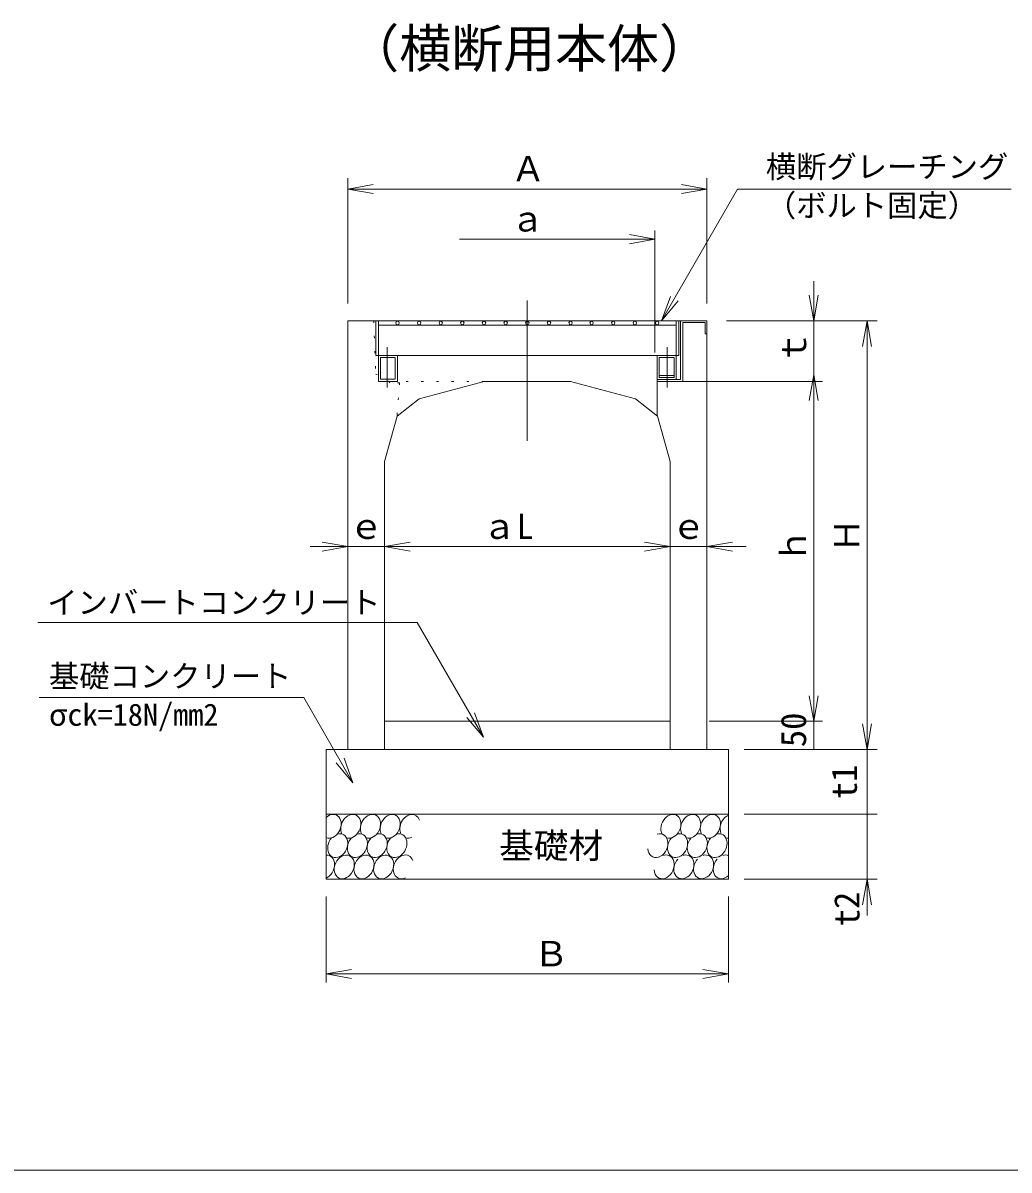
# Model space of a CAD drawing. Units: millimetres, scale not verified. Extents: x -9827 to 17627, y 1244 to 12720.
# Drawn here: x 3506 to 5785, y 1244 to 3894 of the extents above; entities that cross this region are included whole.
import ezdxf
from ezdxf.enums import TextEntityAlignment as Align

# ---------------------------------------------------------------- set-up
doc = ezdxf.new("R2010")
doc.units = ezdxf.units.MM
doc.header["$LTSCALE"] = 20
doc.linetypes.add('DOTTED', pattern=[1.75, 0.25, -1.5])
doc.layers.add('Layer1', color=4, linetype='Continuous', lineweight=18)
doc.styles.add('ＭＳ ゴシック-5.0-0.0', font='')
doc.styles.get('ＭＳ ゴシック-5.0-0.0').set_extended_font_data('ＭＳ ゴシック-5.0-0.0')

msp = doc.modelspace()

# ---------------------------------------------------------------- linework, layer by layer
at = {"layer": 'Layer1'}
for p, q in [((4256.65, 3245.79), (4256.65, 3535.5)), ((5086.65, 3245.79), (5086.65, 3535.5)), ((4256.65, 3510.23), (4315.74, 3520.65)), ((4256.65, 3510.23), (5086.65, 3510.23)), ((4256.65, 3510.23), (4315.74, 3499.81)), ((5157.42, 3510.23), (4981.65, 3205.79)), ((5086.65, 3510.23), (5027.56, 3520.65)), ((5086.65, 3510.23), (5027.56, 3499.81)), ((5157.42, 3510.23), (5789.54, 3510.23)), ((4514.69, 3394.36), (4966.65, 3394.36)), ((4966.65, 3394.36), (4907.56, 3404.78)), ((4966.65, 3394.36), (4907.56, 3383.94)), ((4966.65, 3132.79), (4966.65, 3414.36)), ((5333.45, 3080.79), (5333.45, 3297)), ((4981.65, 3205.79), (5002.17, 3262.17)), ((5333.45, 3205.79), (5323.03, 3264.88)), ((5333.45, 3205.79), (5343.86, 3264.88)), ((4671.65, 2960.48), (4671.65, 3252.95)), ((4981.65, 3205.79), (5020.22, 3251.76)), ((4256.65, 3205.79), (4671.65, 3205.79)), ((4256.65, 2215.79), (4256.65, 3205.79)), ((4321.65, 3205.79), (5021.65, 3205.79)), ((4321.65, 3125.79), (4321.65, 3205.79)), ((4327.65, 3065.79), (4327.65, 3205.79)), ((4327.65, 3195.79), (5015.65, 3195.79)), ((4671.65, 2928.32), (4671.65, 3205.79)), ((4671.65, 3205.79), (4874.96, 3205.79)), ((5086.65, 3205.79), (4671.65, 3205.79)), ((5015.65, 3069.79), (5015.65, 3205.79)), ((5021.65, 3125.79), (5021.65, 3205.79)), ((5025.65, 3069.79), (5025.65, 3205.79)), ((5030.65, 3201.79), (5082.65, 3201.79)), ((5030.65, 3065.79), (5030.65, 3201.79)), ((5082.65, 3201.79), (5082.65, 3175.79)), ((5086.65, 2215.79), (5086.65, 3205.79)), ((5131.79, 3205.79), (5479.61, 3205.79)), ((5456.66, 3205.79), (5446.24, 3146.7)), ((5456.66, 3205.79), (5467.08, 3146.7)), ((5456.66, 2230.79), (5456.66, 3205.79)), ((5082.65, 3175.79), (5086.65, 3175.79)), ((4348.15, 3144.66), (4348.15, 3051.83)), ((4995.15, 3144.66), (4995.15, 3051.83)), ((4321.65, 3125.79), (5021.65, 3125.79)), ((4366.65, 3120.79), (4332.65, 3120.79)), ((4332.65, 3070.79), (4332.65, 3120.79)), ((4366.65, 3070.79), (4366.65, 3120.79)), ((4371.65, 3065.79), (4371.65, 3125.79)), ((4971.65, 3069.79), (4971.65, 3125.79)), ((5010.65, 3120.79), (4976.65, 3120.79)), ((4976.65, 3074.79), (4976.65, 3120.79)), ((5010.65, 3074.79), (5010.65, 3120.79)), ((5010.65, 3079.79), (4976.65, 3079.79)), ((5010.65, 3074.79), (4976.65, 3074.79)), ((5333.45, 3080.79), (5323.03, 3021.7)), ((5333.45, 3080.79), (5323.03, 3021.7)), ((5333.45, 3080.79), (5323.03, 3021.7)), ((5333.45, 3080.79), (5343.86, 3021.7)), ((5333.45, 3080.79), (5333.45, 3000.79)), ((5333.45, 3080.79), (5343.86, 3021.7)), ((5333.45, 3080.79), (5333.45, 2290.79)), ((5333.45, 3080.79), (5343.86, 3021.7)), ((4371.65, 3065.79), (4327.65, 3065.79)), ((4366.65, 3070.79), (4332.65, 3070.79)), ((4571.65, 3065.79), (4421.65, 3025.79)), ((4571.65, 3065.79), (4671.65, 3065.79)), ((4771.65, 3065.79), (4671.65, 3065.79)), ((4764.9, 3065.79), (4771.65, 3065.79)), ((4771.65, 3065.79), (4921.65, 3025.79)), ((4971.65, 3069.79), (4971.65, 2985.79)), ((5025.65, 3069.79), (4971.65, 3069.79)), ((5030.65, 3065.79), (4971.65, 3065.79)), ((4971.65, 3065.79), (5015.65, 3065.79)), ((5030.65, 3065.79), (5353.45, 3065.79)), ((4421.65, 3025.79), (4370.65, 2985.79)), ((4921.65, 3025.79), (4972.65, 2985.79)), ((4370.65, 2985.79), (4341.65, 2880.79)), ((4972.65, 2985.79), (5001.65, 2880.79)), ((4341.65, 2215.79), (4341.65, 2880.79)), ((5001.65, 2215.79), (5001.65, 2880.79)), ((4256.65, 2684.24), (4170.02, 2684.24)), ((4256.65, 2684.24), (4197.56, 2694.66)), ((4256.65, 2684.24), (4197.56, 2673.82)), ((4256.65, 2684.24), (4341.65, 2684.24)), ((4341.65, 2684.24), (4400.74, 2694.66)), ((4341.65, 2684.24), (4400.74, 2694.66)), ((4341.65, 2684.24), (4400.74, 2673.82)), ((4341.65, 2684.24), (4400.74, 2673.82)), ((4341.65, 2684.24), (4421.65, 2684.24)), ((5001.65, 2684.24), (4341.65, 2684.24)), ((5001.65, 2684.24), (4942.56, 2694.66)), ((5001.65, 2684.24), (4942.56, 2694.66)), ((5001.65, 2684.24), (4942.56, 2673.82)), ((5001.65, 2684.24), (4942.56, 2673.82)), ((4986.65, 2684.24), (5177.49, 2684.24)), ((5001.65, 2684.24), (5076.65, 2684.24)), ((5086.65, 2684.24), (5145.74, 2694.66)), ((5086.65, 2684.24), (5145.74, 2673.82)), ((4417.38, 2508.49), (3541.07, 2508.49)), ((4417.38, 2508.49), (4570.32, 2243.59)), ((5333.45, 2290.79), (5333.45, 2370.79)), ((4154.93, 2335.89), (3544.1, 2335.89)), ((4154.93, 2335.89), (4268.73, 2138.79)), ((5333.45, 2280.56), (5323.03, 2339.65)), ((5333.45, 2280.56), (5323.03, 2339.65)), ((5333.45, 2280.56), (5343.86, 2339.65)), ((5333.45, 2280.56), (5343.86, 2339.65)), ((4341.65, 2280.56), (5001.65, 2280.56)), ((4570.32, 2243.59), (4531.75, 2289.56)), ((4570.32, 2243.59), (4549.79, 2299.98)), ((5091.65, 2280.56), (5353.45, 2280.56)), ((5333.45, 2215.79), (5333.45, 2290.79)), ((5456.66, 2215.79), (5446.24, 2274.88)), ((5456.66, 2215.79), (5467.08, 2274.88)), ((5456.66, 2230.79), (5456.66, 2140.79)), ((4206.65, 2215.79), (5136.65, 2215.79)), ((4206.65, 1915.79), (4206.65, 2215.79)), ((5136.65, 1915.79), (5136.65, 2215.79)), ((5172.82, 2215.79), (5479.61, 2215.79)), ((5456.66, 2065.79), (5456.66, 2215.79)), ((4268.73, 2138.79), (4230.16, 2184.75)), ((4268.73, 2138.79), (4248.2, 2195.17)), ((4206.65, 2065.79), (5136.65, 2065.79)), ((5172.82, 2065.79), (5479.61, 2065.79)), ((5456.66, 2065.79), (5456.66, 1985.79)), ((5456.66, 2065.79), (5456.66, 1985.79)), ((5456.66, 1915.79), (5456.66, 2065.79)), ((4206.65, 1915.79), (5136.65, 1915.79)), ((5172.82, 1915.79), (5479.61, 1915.79)), ((5456.66, 1915.79), (5446.24, 1856.7)), ((5456.66, 1915.79), (5456.66, 1832.13)), ((5456.66, 1915.79), (5467.08, 1856.7)), ((4206.65, 1676.83), (4206.65, 1875.79)), ((5136.65, 1875.79), (5136.65, 1676.83)), ((4206.65, 1696.83), (4265.74, 1707.24)), ((4206.65, 1696.83), (4265.74, 1686.41)), ((4206.65, 1696.83), (5136.65, 1696.83)), ((5136.65, 1696.83), (5077.56, 1707.24)), ((5136.65, 1696.83), (5077.56, 1686.41)), ((1236.98, 1243.86), (17626.62, 1243.86))]:
    msp.add_line(p, q, dxfattribs=at)
at = {"layer": 'Layer1', "linetype": 'DOTTED', "lineweight": 13}
for p, q in [((4316.65, 3205.79), (4321.65, 3082.79)), ((4376.65, 3062.79), (4353.89, 3062.79)), ((4376.65, 3062.79), (4370.65, 2985.79)), ((4571.65, 3065.79), (4376.65, 3065.79))]:
    msp.add_line(p, q, dxfattribs=at)
at = {"layer": 'Layer1'}
for centre in [(4371.65, 3200.79), (4421.65, 3200.79), (4471.65, 3200.79), (4521.65, 3200.79), (4571.65, 3200.79), (4621.65, 3200.79), (4671.65, 3200.79), (4721.65, 3200.79), (4771.65, 3200.79), (4820.15, 3200.79), (4870.15, 3200.79), (4920.15, 3200.79), (4971.65, 3200.79)]:
    msp.add_circle(centre, 4, dxfattribs=at)
at = {"layer": 'Layer1', "linetype": 'DOTTED', "lineweight": 13}
msp.add_arc((4296.8, 3006.75), 80, 44.46712, 71.89707, dxfattribs=at)
at = {"layer": 'Layer1'}
for centre, start_param, end_param in [((4218.28, 2037.97), 3.1641089, 7.3535633), ((4263.8, 2037.97), 3.2518953, 8.9063261), ((4309.33, 2037.97), 3.2518953, 8.9063261), ((4354.85, 2037.97), 3.2518953, 8.9063261), ((5003.52, 2037.97), 3.2518953, 8.9063261), ((5049.04, 2037.97), 3.2518953, 8.9063261), ((5094.57, 2037.97), 3.2518953, 8.9063261), ((4400.38, 2037.97), 5.610227, 8.9063261), ((5140.09, 2037.97), 0.6949414, 2.6231408), ((4233.66, 1993.31), 1.1965976, 6.8860585), ((4279.18, 1993.31), 1.1965976, 6.8860585), ((4324.71, 1993.31), 1.1965976, 6.8860585), ((4370.23, 1993.31), 1.1965976, 6.8860585), ((4973.37, 1993.31), 2.1791837, 6.8860585), ((5018.9, 1993.31), 1.1965976, 6.8860585), ((5064.42, 1993.31), 1.1965976, 6.8860585), ((5109.95, 1993.31), 1.1965976, 6.8860585), ((4400.38, 2037.97), 3.2518953, 3.8893366), ((5140.09, 2037.97), 3.2518953, 3.5395455), ((4203.23, 1944.21), 3.8358424, 6.6818298), ((4385.33, 1944.21), 5.610227, 9.5350807), ((4987.85, 1944.28), 2.1791837, 6.8860585), ((5033.37, 1944.28), 1.1965976, 6.8860585), ((5078.9, 1944.28), 1.1965976, 6.8860585), ((5124.42, 1944.28), 1.1965976, 4.2422916), ((5124.42, 1944.28), 6.2753805, 6.8860585), ((4385.33, 1944.21), 3.2518953, 3.8893366)]:
    msp.add_ellipse(centre, major_axis=(12.08, 25.9), ratio=0.766667, start_param=start_param, end_param=end_param, dxfattribs=at)
for centre in [(4248.75, 1944.21), (4294.28, 1944.21), (4339.8, 1944.21)]:
    msp.add_ellipse(centre, major_axis=(12.08, 25.9), ratio=0.766667, dxfattribs=at)

# ---------------------------------------------------------------- texts
at = {"layer": 'Layer1', "color": 7, "style": 'ＭＳ ゴシック-5.0-0.0'}
msp.add_text('（横断用本体）', height=87.98, dxfattribs=at).set_placement((4675.87, 3879.13), align=Align.TOP_CENTER)
for s, p in [('Ａ', (4673.64, 3510.23)), ('ａ', (4671.65, 3394.36)), ('ａL', (4626.65, 2684.24)), ('ｅ', (4299.35, 2684.24)), ('ｅ', (5044.32, 2684.24)), ('基礎材', (4726.65, 1946.37)), ('Ｂ', (4726.65, 1696.83))]:
    msp.add_text(s, height=58.65, dxfattribs=at).set_placement(p, align=Align.BOTTOM_CENTER)
for s, p in [('横断グレーチング', (5222.86, 3520.71)), ('（ボルト固定）', (5222.86, 3431.12)), ('インバートコンクリート', (3562.49, 2514.05)), ('基礎コンクリート', (3566.47, 2343.83)), ('σck=18N/mm2', (3566.47, 2254.82))]:
    msp.add_text(s, height=51.32, dxfattribs=at).set_placement(p, align=Align.BOTTOM_LEFT)
for s, p in [('ｔ', (5333.45, 3143.29)), ('Ｈ', (5456.66, 2709.79)), ('ｈ', (5333.45, 2685.79)), ('50', (5333.45, 2260.79)), ('t1', (5450.71, 2140.61)), ('t2', (5456.66, 1846.87))]:
    msp.add_text(s, height=58.65, rotation=90, dxfattribs=at).set_placement(p, align=Align.BOTTOM_CENTER)

doc.saveas('drawing.dxf')
